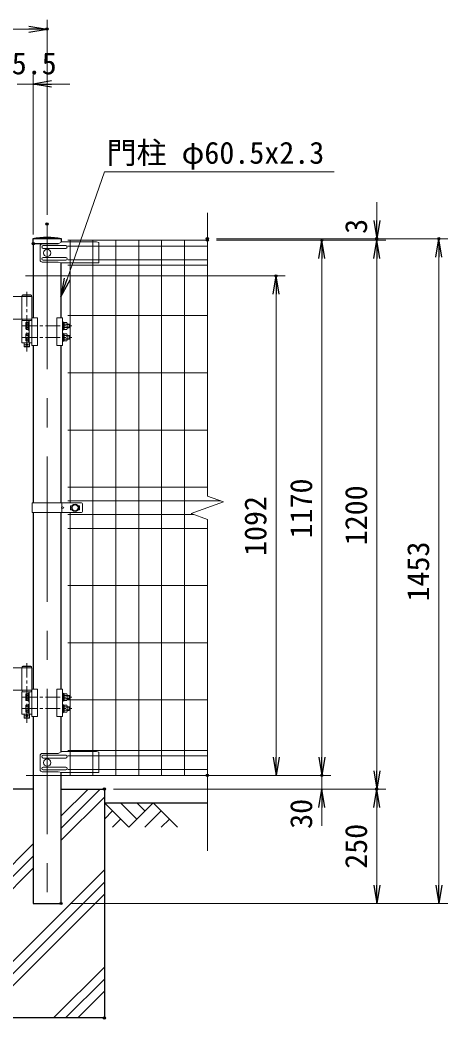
# Model space of a CAD drawing. Units: millimetres, scale not verified. Extents: x -4200 to 4200, y -2970 to 2970.
# Drawn here: x -1668 to -734, y -775 to 1409 of the extents above; entities that cross this region are included whole.
import ezdxf
from ezdxf.enums import TextEntityAlignment as Align

# ---------------------------------------------------------------- set-up
doc = ezdxf.new("R2010")
doc.units = ezdxf.units.MM
doc.header["$LTSCALE"] = 10
doc.header["$PDMODE"] = 32
doc.header["$PDSIZE"] = 5
doc.linetypes.add('USER1', pattern=[50.8, 31.75, -6.35, 6.35, -6.35])
for name, color, linetype, lineweight in [('0-0_D-BGD', 7, 'Continuous', 25), ('0-1_D-BMK', 2, 'USER1', 13), ('0-2_D-STR1', 1, 'Continuous', 25), ('0-3_D-STR4', 7, 'Continuous', 25), ('0-4_D-STR3', 3, 'Continuous', 13), ('0-5_D-STR-DIM', 7, 'Continuous', 13), ('0-7_Defpoints', 6, 'Continuous', 25), ('0-8_D-STR-TXT', 7, 'Continuous', 13), ('0-9_D-DCR-HCH', 7, 'Continuous', 13), ('0-C_D-STR2', 7, 'Continuous', 13)]:
    doc.layers.add(name, color=color, linetype=linetype, lineweight=lineweight)
doc.layers.add('0-6_0', color=7, linetype='Continuous')
doc.styles.add('ＭＳ ゴシック', font='')
doc.styles.get('ＭＳ ゴシック').set_extended_font_data('MS Gothic')

# ---------------------------------------------------------------- blocks, each defined once
blk = doc.blocks.new('_Open')
at = {"layer": '0-6_0'}
blk.add_line((-10, 1.667), (0, 0), dxfattribs=at)
blk.add_lwpolyline([(-10, -1.667), (0, 0), (-10, 0)], dxfattribs=at)
blk = doc.blocks.new('U7')
at = {"layer": '0-1_D-BMK'}
for p, q in [((9504.5, 10870.3), (9504.5, 9565.6)), ((9406.5, 10125), (10488.5, 10125)), ((9406.5, 9875), (10488.5, 9875)), ((9554.5, 9715), (9454.5, 9715)), ((9504.5, 2755.3), (9504.5, 1450.6)), ((9406.5, 2010), (10488.5, 2010)), ((9406.5, 1760), (10488.5, 1760)), ((9554.5, 1600), (9454.5, 1600))]:
    blk.add_line(p, q, dxfattribs=at)
at = {"layer": '0-4_D-STR3'}
for p, q in [((9396, 10765), (8857.4, 10765)), ((9396, 10275), (9396, 10765)), ((9613, 10765), (9396, 10765)), ((9414.5, 10805), (9404.5, 10795)), ((9604.5, 10795), (9404.5, 10795)), ((9404.5, 10765), (9404.5, 10795)), ((9604.5, 10765), (9404.5, 10765)), ((9594.5, 10805), (9414.5, 10805)), ((9594.5, 10805), (9604.5, 10795)), ((9604.5, 10765), (9604.5, 10795)), ((9613, 10765), (9613, 9700)), ((9396, 10275), (8857.4, 10275)), ((9613, 10275), (9396, 10275)), ((9613, 10275), (9396, 10275)), ((9399.5, 10245), (9399.5, 10275)), ((9399.5, 10275), (9609.5, 10275)), ((9609.5, 10245), (9609.5, 10275)), ((9613, 10300), (9738, 10300)), ((9738, 10300), (9738, 9700)), ((10157.2, 10300), (10157.2, 9700)), ((10282.2, 10300), (10157.2, 10300)), ((10282.2, 10300), (10282.2, 9700)), ((9396, 9755), (9396, 10245)), ((9396, 10245), (9613, 10245)), ((9609.5, 10245), (9399.5, 10245)), ((9482, 10181.3), (9482, 10068.7)), ((9492.8, 10200), (9537, 10200)), ((9492.8, 10162.6), (9537, 10162.6)), ((9492.8, 10087.4), (9537, 10087.4)), ((9492.8, 10050), (9537, 10050)), ((9537, 10035), (9537, 10215)), ((9537, 10200), (9537, 10050)), ((9553, 9755), (9553, 10245)), ((10282.2, 10215), (10298.2, 10215)), ((10282.2, 10035), (10282.2, 10215)), ((10298.2, 10215), (10298.2, 10035)), ((10298.2, 10202), (10298.2, 10048)), ((10298.2, 10135.7), (10318.2, 10124.1)), ((10298.2, 10128.8), (10318.2, 10117.2)), ((10298.2, 10048), (10318.2, 10048)), ((10318.2, 10200), (10376.2, 10200)), ((10318.2, 10200), (10318.2, 10050)), ((10318.2, 10162.5), (10376.2, 10162.5)), ((10318.2, 10087.5), (10376.2, 10087.5)), ((10318.2, 10050), (10376.2, 10050)), ((10383.2, 10182.8), (10383.2, 10067.3)), ((10383.2, 10165), (10427, 10165)), ((10383.2, 10095), (10437, 10095)), ((10383.2, 10085), (10427, 10085)), ((10427, 10165), (10437, 10155)), ((9482, 9931.3), (9482, 9818.7)), ((9492.8, 9950), (9537, 9950)), ((9492.8, 9912.6), (9537, 9912.6)), ((9492.8, 9837.4), (9537, 9837.4)), ((9537, 10035), (9553, 10035)), ((9537, 9785), (9537, 9965)), ((9537, 9950), (9537, 9800)), ((10282.2, 10035), (10298.2, 10035)), ((10282.2, 9965), (10298.2, 9965)), ((10282.2, 9785), (10282.2, 9965)), ((10298.2, 9965), (10298.2, 9785)), ((10298.2, 9952), (10298.2, 9798)), ((10298.2, 9885.7), (10318.2, 9874.1)), ((10298.2, 9878.8), (10318.2, 9867.2)), ((10318.2, 9950), (10376.2, 9950)), ((10318.2, 9950), (10318.2, 9800)), ((10318.2, 9912.5), (10376.2, 9912.5)), ((10318.2, 9837.5), (10376.2, 9837.5)), ((10383.2, 9932.8), (10383.2, 9817.3)), ((10383.2, 9915), (10427, 9915)), ((10383.2, 9845), (10437, 9845)), ((10383.2, 9835), (10427, 9835)), ((10427, 9915), (10437, 9905)), ((9613, 9755), (9396, 9755)), ((9444.5, 9755), (9444.5, 9675)), ((9444.5, 9675), (9454.5, 9665)), ((9444.5, 9675), (9564.5, 9675)), ((9454.5, 9665), (9554.5, 9665)), ((9492.8, 9800), (9537, 9800)), ((9537, 9785), (9553, 9785)), ((9554.5, 9665), (9564.5, 9675)), ((9564.5, 9755), (9564.5, 9675)), ((9613, 9700), (9738, 9700)), ((10282.2, 9700), (10157.2, 9700)), ((10282.2, 9785), (10298.2, 9785)), ((10298.2, 9798), (10318.2, 9798)), ((10318.2, 9800), (10376.2, 9800)), ((9396, 2650), (8857.4, 2650)), ((9396, 2160), (9396, 2650)), ((9613, 2650), (9396, 2650)), ((9414.5, 2690), (9404.5, 2680)), ((9604.5, 2680), (9404.5, 2680)), ((9404.5, 2650), (9404.5, 2680)), ((9604.5, 2650), (9404.5, 2650)), ((9594.5, 2690), (9414.5, 2690)), ((9594.5, 2690), (9604.5, 2680)), ((9604.5, 2650), (9604.5, 2680)), ((9613, 2650), (9613, 1585)), ((9613, 2185), (9738, 2185)), ((9738, 2185), (9738, 1585)), ((10157.2, 2185), (10157.2, 1585)), ((10282.2, 2185), (10157.2, 2185)), ((10282.2, 2185), (10282.2, 1585)), ((9396, 2160), (8857.4, 2160)), ((9613, 2160), (9396, 2160)), ((9613, 2160), (9396, 2160)), ((9396, 1640), (9396, 2130)), ((9396, 2130), (9613, 2130)), ((9399.5, 2130), (9399.5, 2160)), ((9399.5, 2160), (9609.5, 2160)), ((9609.5, 2130), (9399.5, 2130)), ((9482, 2066.3), (9482, 1953.7)), ((9492.8, 2085), (9537, 2085)), ((9492.8, 2047.6), (9537, 2047.6)), ((9492.8, 1972.4), (9537, 1972.4)), ((9537, 1920), (9537, 2100)), ((9537, 2085), (9537, 1935)), ((9553, 1640), (9553, 2130)), ((9609.5, 2130), (9609.5, 2160)), ((10282.2, 2100), (10298.2, 2100)), ((10282.2, 1920), (10282.2, 2100)), ((10298.2, 2100), (10298.2, 1920)), ((10298.2, 2087), (10298.2, 1933)), ((10298.2, 2020.7), (10318.2, 2009.1)), ((10298.2, 2013.8), (10318.2, 2002.2)), ((10318.2, 2085), (10376.2, 2085)), ((10318.2, 2085), (10318.2, 1935)), ((10318.2, 2047.5), (10376.2, 2047.5)), ((10318.2, 1972.5), (10376.2, 1972.5)), ((10383.2, 2067.8), (10383.2, 1952.3)), ((10383.2, 2050), (10427, 2050)), ((10383.2, 1980), (10437, 1980)), ((10383.2, 1970), (10427, 1970)), ((10427, 2050), (10437, 2040)), ((9482, 1816.3), (9482, 1703.7)), ((9492.8, 1935), (9537, 1935)), ((9492.8, 1835), (9537, 1835)), ((9492.8, 1797.6), (9537, 1797.6)), ((9537, 1920), (9553, 1920)), ((9537, 1670), (9537, 1850)), ((9537, 1835), (9537, 1685)), ((10282.2, 1920), (10298.2, 1920)), ((10282.2, 1850), (10298.2, 1850)), ((10282.2, 1670), (10282.2, 1850)), ((10298.2, 1933), (10318.2, 1933)), ((10298.2, 1850), (10298.2, 1670)), ((10298.2, 1837), (10298.2, 1683)), ((10298.2, 1770.7), (10318.2, 1759.1)), ((10298.2, 1763.8), (10318.2, 1752.2)), ((10318.2, 1935), (10376.2, 1935)), ((10318.2, 1835), (10376.2, 1835)), ((10318.2, 1835), (10318.2, 1685)), ((10318.2, 1797.5), (10376.2, 1797.5)), ((10383.2, 1817.8), (10383.2, 1702.3)), ((10383.2, 1800), (10427, 1800)), ((10427, 1800), (10437, 1790)), ((9613, 1640), (9396, 1640)), ((9444.5, 1640), (9444.5, 1560)), ((9444.5, 1560), (9454.5, 1550)), ((9444.5, 1560), (9564.5, 1560)), ((9454.5, 1550), (9554.5, 1550)), ((9492.8, 1722.4), (9537, 1722.4)), ((9492.8, 1685), (9537, 1685)), ((9537, 1670), (9553, 1670)), ((9554.5, 1550), (9564.5, 1560)), ((9564.5, 1640), (9564.5, 1560)), ((9613, 1585), (9738, 1585)), ((10282.2, 1585), (10157.2, 1585)), ((10282.2, 1670), (10298.2, 1670)), ((10298.2, 1683), (10318.2, 1683)), ((10318.2, 1722.5), (10376.2, 1722.5)), ((10318.2, 1685), (10376.2, 1685)), ((10383.2, 1730), (10437, 1730)), ((10383.2, 1720), (10427, 1720))]:
    blk.add_line(p, q, dxfattribs=at)
for points in [[(9537, 10215), (9553, 10215), (9553, 10035)], [(10298.2, 10202), (10318.2, 10202), (10318.2, 10048)], [(10383.2, 10155), (10437, 10155), (10437, 10095)], [(10427, 10165), (10427, 10085), (10437, 10095)], [(9537, 9965), (9553, 9965), (9553, 9785)], [(10298.2, 9952), (10318.2, 9952), (10318.2, 9798)], [(10383.2, 9905), (10437, 9905), (10437, 9845)], [(10427, 9915), (10427, 9835), (10437, 9845)], [(9537, 2100), (9553, 2100), (9553, 1920)], [(10298.2, 2087), (10318.2, 2087), (10318.2, 1933)], [(10383.2, 2040), (10437, 2040), (10437, 1980)], [(10427, 2050), (10427, 1970), (10437, 1980)], [(9537, 1850), (9553, 1850), (9553, 1670)], [(10298.2, 1837), (10318.2, 1837), (10318.2, 1683)], [(10383.2, 1790), (10437, 1790), (10437, 1730)], [(10427, 1800), (10427, 1720), (10437, 1730)]]:
    blk.add_lwpolyline(points, dxfattribs=at)
for centre in [(9504.5, 9715), (9504.5, 1600)]:
    blk.add_circle(centre, 20, dxfattribs=at)
for centre, radius, start, end in [((9503.6, 10181.3), 21.6, 120, 240), ((9552.8, 10125), 70.8, 147.93138, 212.06862), ((9503.6, 10068.7), 21.6, 120, 240), ((10354.8, 10181.3), 28.5, 318.83491, 41.16509), ((10279.3, 10125), 104, 338.85295, 21.14705), ((10354.8, 10068.8), 28.5, 318.86505, 41.13495), ((9503.6, 9931.3), 21.6, 120, 240), ((9552.8, 9875), 70.8, 147.93138, 212.06862), ((9503.6, 9818.7), 21.6, 120, 240), ((10354.8, 9931.3), 28.5, 318.83491, 41.16509), ((10279.3, 9875), 104, 338.85295, 21.14705), ((10354.8, 9818.8), 28.5, 318.86505, 41.13495), ((9503.6, 2066.3), 21.6, 120, 240), ((9552.8, 2010), 70.8, 147.93138, 212.06862), ((9503.6, 1953.7), 21.6, 120, 240), ((10354.8, 2066.3), 28.5, 318.83491, 41.16509), ((10279.3, 2010), 104, 338.85295, 21.14705), ((10354.8, 1953.8), 28.5, 318.86505, 41.13495), ((9503.6, 1816.3), 21.6, 120, 240), ((9552.8, 1760), 70.8, 147.93138, 212.06862), ((10354.8, 1816.3), 28.5, 318.83491, 41.16509), ((10279.3, 1760), 104, 338.85295, 21.14705), ((9503.6, 1703.7), 21.6, 120, 240), ((10354.8, 1703.8), 28.5, 318.86505, 41.13495)]:
    blk.add_arc(centre, radius, start, end, dxfattribs=at)

msp = doc.modelspace()

# ---------------------------------------------------------------- linework, layer by layer
at = {"layer": '0-0_D-BGD'}
msp.add_line((-1483.98, -302.09), (-1258.98, -302.09), dxfattribs=at)
at = {"layer": '0-1_D-BMK'}
msp.add_line((-1608.98, 963.15), (-1608.98, -532.66), dxfattribs=at)
at = {"layer": '0-2_D-STR1'}
for p, q in [((-1577.53, 930.91), (-1640.43, 930.91)), ((-1640.43, 930.91), (-1640.43, 919.91)), ((-1577.53, 930.91), (-1640.43, 930.91)), ((-1640.43, 930.91), (-1640.43, 919.91)), ((-1585, 919.91), (-1640.43, 919.91)), ((-1585, 919.91), (-1640.43, 919.91)), ((-1639.23, 919.91), (-1639.23, 757.91)), ((-1577.53, 923.58), (-1577.53, 930.91)), ((-1577.53, 923.58), (-1577.53, 930.91)), ((-1578.73, 878.53), (-1578.73, 757.91)), ((-1639.23, 697.91), (-1639.23, 353.41)), ((-1578.73, 697.91), (-1578.73, 353.41)), ((-1639.23, 332.41), (-1639.23, -53.59)), ((-1578.73, 332.41), (-1578.73, -53.59)), ((-1639.23, -113.59), (-1639.23, -522.09)), ((-1578.73, -113.59), (-1578.73, -191.01)), ((-1578.73, -235.47), (-1578.73, -522.09)), ((-1639.23, -522.09), (-1578.73, -522.09))]:
    msp.add_line(p, q, dxfattribs=at)
msp.add_arc((-1608.98, 771.48), 162.5, 78.84081, 101.15919, dxfattribs=at)
msp.add_arc((-1608.98, 771.48), 162.5, 78.84081, 101.15919, dxfattribs=at)
at = {"layer": '0-3_D-STR4'}
for p, q in [((-1639.23, -272.09), (-1733.98, -272.09)), ((-1578.73, -272.09), (-1483.98, -272.09)), ((-1483.98, -272.09), (-1483.98, -772.09)), ((-1483.98, -772.09), (-1733.98, -772.09))]:
    msp.add_line(p, q, dxfattribs=at)
at = {"layer": '0-4_D-STR3'}
for p, q in [((-1585, 919.91), (-1619.47, 919.91)), ((-1576.85, 923.91), (-1585, 919.91)), ((-1500.98, 923.91), (-1576.85, 923.91)), ((-1500.98, 923.91), (-1495.98, 922.91)), ((-1495.98, 922.91), (-1495.98, 879.09)), ((-1624.47, 914.91), (-1624.47, 884.91)), ((-1568.39, 915.91), (-1617.39, 915.91)), ((-1568.39, 909.91), (-1617.39, 909.91)), ((-1585, 879.91), (-1619.47, 879.91)), ((-1568.39, 889.91), (-1617.39, 889.91)), ((-1568.39, 883.91), (-1617.39, 883.91)), ((-1585, 879.91), (-1576.77, 878.09)), ((-1576.77, 878.09), (-1496.98, 878.09)), ((-1641.53, 353.41), (-1533.98, 353.41)), ((-1641.53, 353.41), (-1641.53, 332.41)), ((-1576.83, 353.41), (-1576.83, 345.41)), ((-1531.98, 351.41), (-1531.98, 334.41)), ((-1641.53, 332.41), (-1533.98, 332.41)), ((-1576.83, 340.41), (-1576.83, 332.41)), ((-1557.98, 346.41), (-1557.98, 339.41)), ((-1556.98, 347.41), (-1554.6, 347.41)), ((-1556.98, 338.41), (-1554.6, 338.41)), ((-1541.37, 347.41), (-1538.98, 347.41)), ((-1541.37, 338.41), (-1538.98, 338.41)), ((-1537.98, 346.41), (-1537.98, 339.41)), ((-1585, -194.09), (-1619.47, -194.09)), ((-1576.85, -190.09), (-1585, -194.09)), ((-1500.98, -190.09), (-1576.85, -190.09)), ((-1500.98, -190.09), (-1495.98, -191.09)), ((-1495.98, -191.09), (-1495.98, -234.91)), ((-1624.47, -199.09), (-1624.47, -229.09)), ((-1568.39, -198.09), (-1617.39, -198.09)), ((-1568.39, -204.09), (-1617.39, -204.09)), ((-1585, -234.09), (-1619.47, -234.09)), ((-1568.39, -224.09), (-1617.39, -224.09)), ((-1568.39, -230.09), (-1617.39, -230.09)), ((-1585, -234.09), (-1576.77, -235.91)), ((-1576.77, -235.91), (-1496.98, -235.91))]:
    msp.add_line(p, q, dxfattribs=at)
msp.add_lwpolyline([(-1572.24, 342.91), (-1576.83, 345.41), (-1577.8, 342.91), (-1576.83, 340.41)], close=True, dxfattribs=at)
for centre, radius in [((-1608.98, 899.91), 8), ((-1547.98, 342.91), 8), ((-1547.98, 342.91), 6.5), ((-1608.98, -214.09), 8)]:
    msp.add_circle(centre, radius, dxfattribs=at)
for centre, radius, start, end in [((-1619.47, 914.91), 5, 90, 180), ((-1617.39, 912.91), 3, 90, 270), ((-1568.39, 912.91), 3, 270, 90), ((-1619.47, 884.91), 5, 180, 270), ((-1617.39, 886.91), 3, 90, 270), ((-1568.39, 886.91), 3, 270, 90), ((-1496.98, 879.09), 1, 270, 0), ((-1533.98, 351.41), 2, 0, 90), ((-1556.98, 346.41), 1, 90, 180), ((-1556.98, 339.41), 1, 180, 270), ((-1538.98, 346.41), 1, 0, 90), ((-1538.98, 339.41), 1, 270, 0), ((-1533.98, 334.41), 2, 270, 0), ((-1619.47, -199.09), 5, 90, 180), ((-1617.39, -201.09), 3, 90, 270), ((-1568.39, -201.09), 3, 270, 90), ((-1619.47, -229.09), 5, 180, 270), ((-1617.39, -227.09), 3, 90, 270), ((-1568.39, -227.09), 3, 270, 90), ((-1496.98, -234.91), 1, 270, 0)]:
    msp.add_arc(centre, radius, start, end, dxfattribs=at)
at = {"layer": '0-5_D-STR-DIM'}
for p, q in [((-1608.98, 983.15), (-1608.98, 1409.15)), ((-2603.98, 1389.15), (-1648.98, 1389.15)), ((-1639.23, 939.91), (-1639.23, 1289.15)), ((-1639.23, 1269.15), (-1674.73, 1269.15)), ((-1599.23, 1269.15), (-1559.23, 1269.15)), ((-889.26, 970.91), (-889.26, 1010.91)), ((-1238.98, 930.91), (-869.26, 930.91)), ((-1238.98, 930.91), (-733.63, 930.91)), ((-1238.98, 927.91), (-989.14, 927.91)), ((-1238.98, 927.91), (-869.26, 927.91)), ((-1238.98, 927.91), (-869.26, 927.91)), ((-889.26, 927.91), (-889.26, 930.91)), ((-1009.14, -202.09), (-1009.14, 887.91)), ((-889.26, 887.91), (-889.26, -232.09)), ((-889.26, 887.91), (-889.26, 847.91)), ((-753.63, -482.09), (-753.63, 890.91)), ((-1656.13, 849.91), (-1088.98, 849.91)), ((-1108.98, -202.09), (-1108.98, 809.91)), ((-1009.14, -202.09), (-1009.14, -162.09)), ((-1654.73, -242.09), (-1088.98, -242.09)), ((-1238.98, -242.09), (-989.14, -242.09)), ((-1238.98, -242.09), (-989.14, -242.09)), ((-1009.14, -272.09), (-1009.14, -242.09)), ((-1463.98, -272.09), (-989.14, -272.09)), ((-1463.98, -272.09), (-869.26, -272.09)), ((-1463.98, -272.09), (-869.26, -272.09)), ((-1009.14, -312.09), (-1009.14, -352.09)), ((-889.26, -482.09), (-889.26, -312.09)), ((-1558.73, -522.09), (-733.63, -522.09)), ((-1558.73, -522.09), (-869.26, -522.09))]:
    msp.add_line(p, q, dxfattribs=at)
at = {"layer": '0-7_Defpoints'}
for p in [(-1608.98, 1389.15), (-1608.98, 963.15), (-1639.23, 919.91), (-1258.98, 930.91), (-1258.98, 927.91), (-1009.14, 927.91), (-889.26, 930.91), (-753.63, 930.91), (-1108.98, 849.91), (-1258.98, -242.09), (-1009.14, -242.09), (-1483.98, -272.09), (-889.26, -272.09), (-889.26, -272.09), (-1578.73, -522.09), (-1483.98, -772.09)]:
    msp.add_point(p, dxfattribs=at)
at = {"layer": '0-8_D-STR-TXT'}
msp.add_lwpolyline([(-981.97, 1076.91), (-1483.61, 1076.91), (-1565.54, 842.38)], dxfattribs=at)
at = {"layer": '0-9_D-DCR-HCH'}
for p, q in [((-1578.73, -357.96), (-1492.86, -272.09)), ((-1578.73, -331.44), (-1519.38, -272.09)), ((-1578.73, -384.47), (-1483.98, -289.72)), ((-1430.77, -355.3), (-1483.98, -302.09)), ((-1413.03, -337.56), (-1448.51, -302.09)), ((-1377.56, -302.09), (-1430.77, -355.3)), ((-1395.2, -319.92), (-1413.03, -302.09)), ((-1377.56, -302.09), (-1324.34, -355.3)), ((-1466.24, -319.83), (-1483.98, -337.48)), ((-1359.82, -319.83), (-1395.46, -355.3)), ((-1448.51, -337.56), (-1466.32, -355.3)), ((-1342.08, -337.56), (-1359.9, -355.3)), ((-1733.98, -486.69), (-1639.23, -391.94)), ((-1733.98, -513.21), (-1639.23, -418.46)), ((-1733.98, -539.72), (-1639.23, -444.97)), ((-1733.98, -698.82), (-1483.98, -448.82)), ((-1733.98, -725.34), (-1483.98, -475.34)), ((-1733.98, -751.86), (-1483.98, -501.86)), ((-1595.11, -772.09), (-1483.98, -660.96)), ((-1568.6, -772.09), (-1483.98, -687.47)), ((-1542.08, -772.09), (-1483.98, -713.99))]:
    msp.add_line(p, q, dxfattribs=at)
at = {"layer": '0-C_D-STR2'}
for p, q in [((-1258.98, 927.91), (-1563.98, 927.91)), ((-1558.98, 927.91), (-1558.98, 353.41)), ((-1508.98, 927.91), (-1508.98, -242.09)), ((-1458.98, 927.91), (-1458.98, -242.09)), ((-1408.98, 927.91), (-1408.98, -242.09)), ((-1358.98, 927.91), (-1358.98, -242.09)), ((-1308.98, 927.91), (-1308.98, -242.09)), ((-1258.98, 914.81), (-1563.98, 914.81)), ((-1258.98, 885.01), (-1563.98, 885.01)), ((-1258.98, 873.15), (-1563.98, 873.15)), ((-1258.98, 762.91), (-1563.98, 762.91)), ((-1258.98, 637.91), (-1563.98, 637.91)), ((-1258.98, 512.91), (-1563.98, 512.91)), ((-1258.98, 387.91), (-1563.98, 387.91)), ((-1229.72, 357.91), (-1563.98, 357.91)), ((-1288.25, 327.91), (-1563.98, 327.91)), ((-1558.98, 332.41), (-1558.98, -242.09)), ((-1258.98, 297.91), (-1563.98, 297.91)), ((-1258.98, 172.91), (-1563.98, 172.91)), ((-1258.98, 47.91), (-1563.98, 47.91)), ((-1258.98, -77.09), (-1563.98, -77.09)), ((-1258.98, -187.33), (-1563.98, -187.33)), ((-1258.98, -199.19), (-1563.98, -199.19)), ((-1258.98, -228.99), (-1563.98, -228.99)), ((-1258.98, -242.09), (-1563.98, -242.09))]:
    msp.add_line(p, q, dxfattribs=at)
msp.add_lwpolyline([(-1258.98, -407.09), (-1258.98, 317.26), (-1294.22, 330.09), (-1223.74, 355.74), (-1258.98, 368.56), (-1258.98, 987.91)], dxfattribs=at)

# ---------------------------------------------------------------- block references
at = {"layer": '0-5_D-STR-DIM'}
for name, p, xscale, yscale in [('_Open', (-1608.98, 1389.15), 4, 4), ('U7', (-2603.73, -272.09), 0.1, 0.1)]:
    msp.add_blockref(name, p, dxfattribs=dict(at, xscale=xscale, yscale=yscale))
at = {"layer": '0-5_D-STR-DIM', "xscale": 4, "yscale": 4}
for p, rotation in [((-1639.23, 1269.15), 180), ((-889.26, 930.91), 270), ((-1009.14, 927.91), 90), ((-889.26, 927.91), 90), ((-889.26, 927.91), 90), ((-753.63, 930.91), 90), ((-1108.98, 849.91), 90), ((-1108.98, -242.09), 270), ((-1009.14, -242.09), 270), ((-1009.14, -242.09), 270), ((-889.26, -272.09), 270), ((-1009.14, -272.09), 90), ((-889.26, -272.09), 90), ((-889.26, -522.09), 270), ((-753.63, -522.09), 270)]:
    msp.add_blockref('_Open', p, dxfattribs=dict(at, rotation=rotation))
at = {"layer": '0-8_D-STR-TXT', "xscale": 4, "yscale": 4, "rotation": 250.74432}
msp.add_blockref('_Open', (-1578.73, 804.62), dxfattribs=at)

# ---------------------------------------------------------------- texts
at = {"layer": '0-5_D-STR-DIM', "style": 'ＭＳ ゴシック'}
msp.add_text('35.5', height=48.09, dxfattribs=at).set_placement((-1718.96, 1275.9), align=Align.BOTTOM_LEFT)
for s, p in [('3', (-896, 941.65)), ('1170', (-1015.89, 276.01)), ('1200', (-896, 261.01)), ('1092', (-1115.73, 237.54)), ('1453', (-760.38, 138.16)), ('30', (-1015.89, -358.82)), ('250', (-896, -446.09))]:
    msp.add_text(s, height=48.09, rotation=90, dxfattribs=at).set_placement(p, align=Align.BOTTOM_LEFT)
at = {"layer": '0-8_D-STR-TXT', "style": 'ＭＳ ゴシック'}
msp.add_text('門柱 φ60.5x2.3', height=48.09, dxfattribs=at).set_placement((-1479.21, 1080.48), align=Align.BOTTOM_LEFT)

doc.saveas('drawing.dxf')
